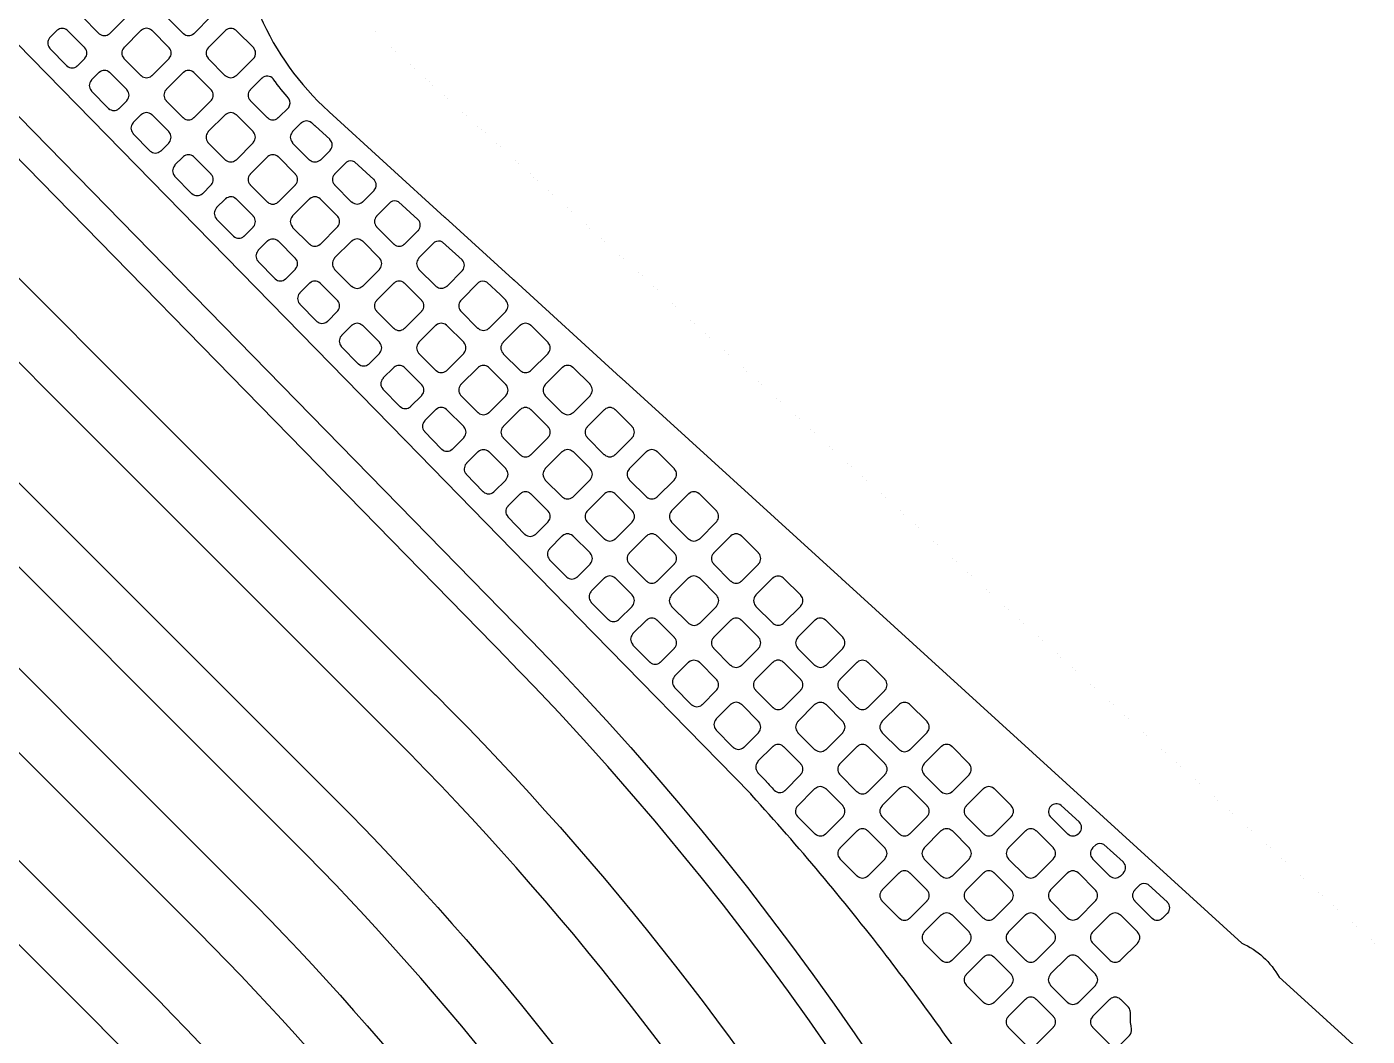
# Model space of a CAD drawing. Extents: x 0 to 248, y 0 to 175.
# Drawn here: x 90.68 to 94.109, y 141.885 to 144.467 of the extents above; entities that cross this region are included whole.
import ezdxf

# ---------------------------------------------------------------- set-up
doc = ezdxf.new("R2010")
doc.units = 0
doc.layers.add('gbr-dxf', color=7, linetype='Continuous')
doc.layers.add('gbr-outline-dxf', color=2, linetype='Continuous')

msp = doc.modelspace()

# ---------------------------------------------------------------- linework, layer by layer
at = {"layer": 'gbr-dxf', "linetype": 'Continuous'}
for points in [[(92.4568, 139.2832, 0.121503), (90.8736, 141.9041, -0.008636), (90.872, 141.9058), (89.1955, 143.582, -0.008712), (89.1938, 143.5837, -0.198755), (86.6473, 149.73, -0.011889)], [(86.7997, 149.7335, 0.198929), (89.3032, 143.6898, -0.008685), (89.3049, 143.6882), (90.9814, 142.0119, -0.008773), (90.983, 142.0102, -0.121503), (92.603, 139.3263, -0.017805)], [(92.791, 139.3798, 0.121763), (91.1195, 142.1497, -0.008691), (91.1179, 142.1514), (89.279, 143.9902, -0.008915), (89.2774, 143.9919, -0.198702), (86.9933, 149.5055, -0.011933)], [(87.1457, 149.509, 0.198897), (89.3868, 144.098, -0.008509), (89.3884, 144.0964), (91.2273, 142.2575, -0.008751), (91.2289, 142.2558, -0.121762), (92.9373, 139.4227, -0.017203)], [(93.1142, 139.4709, 0.122078), (91.3569, 142.3872, -0.008495), (91.3554, 142.3888), (89.5165, 144.2277, -0.008901), (89.5148, 144.2294, -0.198823), (87.3288, 149.5094, -0.007746)], [(87.4812, 149.5075, 0.198838), (89.6243, 144.3355, -0.008522), (89.6258, 144.3339), (91.4647, 142.495, -0.008926), (91.4664, 142.4932, -0.121858), (93.2587, 139.5196, -0.022069)], [(93.47, 139.5743, 0.12221), (91.6203, 142.6472, -0.008815), (91.6186, 142.6488), (89.7781, 144.4893, -0.01398), (89.7753, 144.4922, -0.198689), (87.6987, 149.5077, -0.007704)], [(87.8511, 149.5097, 0.198911), (89.8859, 144.5971, -0.013711), (89.8887, 144.5942), (91.7247, 142.7582, -0.008541), (91.7264, 142.7566, -0.122231), (93.6151, 139.6209, -0.016533)], [(94.0783, 137.5351, 0.196009), (91.9132, 142.846, -0.019381), (91.9113, 142.8481), (90.1557, 144.6432, -0.042234), (90.1514, 144.648, -0.048731), (88.8015, 146.8421, -0.077425), (88.7976, 146.8531, -0.046914), (88.707, 147.8136, -0.010897), (88.707, 147.815), (88.707, 147.8155, -0.016733), (88.7071, 147.8178), (88.7071, 149.4567, -0.014135)], [(88.7833, 149.4587), (88.7833, 147.8155, -0.014012), (88.7832, 147.8136, 0.046654), (88.8715, 146.8724, 0.048616), (90.2105, 144.6961), (91.9677, 142.8993, -0.019718), (91.9697, 142.8972, -0.195845), (94.1545, 137.5371, -0.014149)], [(91.214, 145.5967), (91.214, 144.7891, -0.013138), (91.214, 144.788, 0.210696), (91.4521, 144.2503, -0.015054), (91.4531, 144.2494), (91.7486, 143.9802, -0.020152), (91.75, 143.9789), (91.9233, 143.8211, -0.031602), (91.9257, 143.819), (91.9264, 143.8183), (92.1991, 143.5699, -0.0403), (92.2021, 143.5672), (92.7642, 143.0553, -0.012253), (92.7649, 143.0547), (93.7882, 142.1227, -0.163987), (93.8842, 142.0353), (94.0049, 141.9254, -0.013523), (94.0058, 141.9246), (95.1324, 140.8985, -0.024318)], [(93.1466, 141.7185, 0.017101), (92.878, 142.0918, -0.027017), (92.8764, 142.0939, 0.01976), (92.535, 142.501, -0.020136), (92.5337, 142.5024, 0.007568), (92.5306, 142.5059), (92.5301, 142.5064), (92.0916, 142.9545, -0.016053), (92.0906, 142.9555), (92.0677, 142.9792, -0.023246), (92.0662, 142.9808), (92.0599, 142.9874, -0.014656), (92.059, 142.9883), (91.6484, 143.4082, -0.01468), (91.6475, 143.4091), (90.3093, 144.7772, -0.045648)]]:
    msp.add_lwpolyline(points, format="xyb", dxfattribs=at)
for points in [[(90.8198, 144.4944, -0.096625), (90.8208, 144.4928), (90.8634, 144.4502, -0.092072), (90.865, 144.4492, 0.37981), (90.8909, 144.4492, -0.096625), (90.8926, 144.4502), (90.9353, 144.4929, -0.096111), (90.9363, 144.4946, 0.37981), (90.9363, 144.5205, -0.083601), (90.9354, 144.5219), (90.8926, 144.5647, -0.088202), (90.8911, 144.5657, 0.379731), (90.8651, 144.5657, -0.096458), (90.8635, 144.5647), (90.8208, 144.522, -0.096627), (90.8198, 144.5204, 0.379731)], [(91.0353, 144.4945, -0.096625), (91.0363, 144.4929), (91.0788, 144.4504, -0.107961), (91.0807, 144.4493, 0.37981), (91.1066, 144.4493, -0.095956), (91.1083, 144.4503), (91.1508, 144.4928, -0.096332), (91.1518, 144.4944, 0.37981), (91.1518, 144.5204, -0.096625), (91.1508, 144.522), (91.1082, 144.5646, -0.100151), (91.1065, 144.5656, 0.379731), (91.0805, 144.5656, -0.096458), (91.0788, 144.5647), (91.0363, 144.5221, -0.096627), (91.0353, 144.5205, 0.379731)], [(90.9275, 144.3867, -0.100082), (90.9285, 144.385), (90.9712, 144.3424, -0.095895), (90.9728, 144.3414, 0.379201), (90.9988, 144.3414, -0.096625), (91.0004, 144.3424), (91.043, 144.385, -0.096111), (91.044, 144.3867, 0.379308), (91.044, 144.4126, -0.096507), (91.0431, 144.4143), (91.0002, 144.4571, -0.083772), (90.9988, 144.458, 0.37947), (90.9728, 144.458, -0.096458), (90.9712, 144.457), (90.9285, 144.4143, -0.096627), (90.9276, 144.4127, 0.3795)], [(90.7377, 144.4126, -0.101492), (90.7387, 144.4109), (90.7807, 144.3679, -0.095585), (90.7823, 144.3669, 0.382647), (90.8086, 144.3668, -0.087133), (90.81, 144.3677), (90.8274, 144.3851, -0.096332), (90.8284, 144.3867, 0.37981), (90.8284, 144.4127, -0.092348), (90.8275, 144.4143), (90.7849, 144.4568, -0.096111), (90.7832, 144.4578, 0.379471), (90.7573, 144.4578, -0.09601), (90.7557, 144.4569), (90.7389, 144.4401, -0.104843), (90.7378, 144.4382, 0.375468)], [(91.1432, 144.3867, -0.100285), (91.1442, 144.385), (91.1866, 144.3425, -0.096627), (91.1883, 144.3415, 0.37981), (91.2143, 144.3415, -0.096625), (91.2159, 144.3425), (91.2621, 144.3887, 0.208446), (91.2644, 144.4049, -0.003134), (91.2601, 144.4127), (91.2159, 144.4569, -0.095916), (91.2143, 144.4578, 0.379692), (91.1883, 144.4578, -0.096458), (91.1867, 144.4569), (91.1442, 144.4143, -0.096627), (91.1432, 144.4127, 0.379731)], [(90.8442, 144.3037, -0.104983), (90.8452, 144.3019), (90.8875, 144.2587, -0.082156), (90.8889, 144.2578, 0.382099), (90.9151, 144.2576, -0.08653), (90.9166, 144.2586), (90.9353, 144.2773, -0.095916), (90.9363, 144.2789, 0.378952), (90.9363, 144.3049, -0.087715), (90.9354, 144.3064), (90.8925, 144.3492, -0.092398), (90.891, 144.3502, 0.379351), (90.865, 144.3501, -0.096749), (90.8634, 144.3492), (90.8454, 144.3312, -0.105429), (90.8444, 144.3294, 0.375871)], [(91.0353, 144.2789, -0.092348), (91.0363, 144.2773), (91.0787, 144.2348, -0.104311), (91.0805, 144.2338, 0.37981), (91.1065, 144.2338, -0.096625), (91.1082, 144.2348), (91.1508, 144.2774, -0.096111), (91.1518, 144.279, 0.37981), (91.1518, 144.305, -0.088014), (91.1508, 144.3065), (91.1082, 144.3492, -0.092623), (91.1066, 144.3501, 0.379731), (91.0806, 144.3501, -0.096458), (91.079, 144.3491), (91.0363, 144.3065, -0.096627), (91.0353, 144.3048, 0.379731)], [(91.2509, 144.305, 0.379415), (91.2509, 144.279, -0.10007), (91.2519, 144.2773), (91.2944, 144.2348, -0.095585), (91.296, 144.2338, 0.379166), (91.322, 144.2338, -0.095756), (91.3236, 144.2348), (91.3496, 144.2608, 0.281342), (91.3507, 144.282, -0.020625), (91.311, 144.3324, -0.064144), (91.3098, 144.3335, 0.425475), (91.2815, 144.3358, -0.067902), (91.2801, 144.3349), (91.2518, 144.3066, -0.095895)], [(90.9509, 144.1948, -0.108568), (90.9519, 144.1929), (90.994, 144.1498, -0.08653), (90.9954, 144.1489, 0.381783), (91.0216, 144.1488, -0.08653), (91.0231, 144.1497), (91.0429, 144.1695, -0.096227), (91.0439, 144.1712, 0.379422), (91.0439, 144.1971, -0.100399), (91.0429, 144.1989), (91.0003, 144.2414, -0.088334), (90.9988, 144.2423, 0.379471), (90.9729, 144.2424, -0.09601), (90.9712, 144.2414), (90.952, 144.2222, -0.104851), (90.951, 144.2204, 0.374884)], [(91.143, 144.1712, -0.095866), (91.144, 144.1696), (91.1867, 144.1268, -0.092064), (91.1883, 144.1259, 0.378627), (91.2142, 144.1259, -0.095506), (91.2158, 144.1269), (91.2586, 144.1697, -0.096407), (91.2596, 144.1714, 0.378882), (91.2595, 144.1973, -0.083677), (91.2586, 144.1987), (91.2158, 144.2415, -0.088202), (91.2143, 144.2424, 0.379731), (91.1883, 144.2424, -0.096458), (91.1867, 144.2415), (91.144, 144.1988, -0.096627), (91.1431, 144.1971, 0.379471)], [(91.3586, 144.1972, 0.379124), (91.3586, 144.1713, -0.104663), (91.3597, 144.1695), (91.4022, 144.1269, -0.100151), (91.404, 144.1259, 0.379691), (91.4299, 144.1259, -0.095973), (91.4316, 144.1269), (91.4554, 144.1507, -0.047247), (91.4559, 144.1514, 0.392811), (91.4553, 144.1785, -0.046927), (91.4547, 144.1792), (91.4179, 144.2127, -0.015247), (91.4169, 144.2137, -0.003435), (91.4096, 144.2204, -0.102628), (91.4078, 144.2214, 0.370205), (91.3825, 144.221, -0.110306), (91.3806, 144.2199), (91.3596, 144.1989, -0.096407)], [(91.0573, 144.0858, -0.100714), (91.0583, 144.0841), (91.1005, 144.0409, -0.094481), (91.1021, 144.04, 0.381963), (91.1283, 144.0398, -0.086624), (91.1298, 144.0407), (91.1508, 144.0618, -0.096842), (91.1518, 144.0634, 0.378969), (91.1517, 144.0894, -0.09288), (91.1508, 144.0909), (91.1081, 144.1336, -0.096558), (91.1065, 144.1346, 0.3793), (91.0805, 144.1346, -0.09601), (91.0789, 144.1336), (91.0585, 144.1133, -0.104843), (91.0575, 144.1115, 0.375468)], [(91.2508, 144.0894, 0.379007), (91.2508, 144.0634, -0.096259), (91.2518, 144.0618), (91.2946, 144.019, -0.092126), (91.2961, 144.0181, 0.379639), (91.3221, 144.0181, -0.095956), (91.3237, 144.019), (91.3664, 144.0618, -0.096332), (91.3674, 144.0634, 0.37975), (91.3674, 144.0894, -0.083522), (91.3665, 144.0908), (91.3235, 144.1338, -0.087737), (91.322, 144.1347, 0.379155), (91.2961, 144.1347, -0.096117), (91.2945, 144.1337), (91.2518, 144.091, -0.09682)], [(91.4665, 144.0893, 0.37947), (91.4665, 144.0633, -0.096458), (91.4675, 144.0617), (91.5098, 144.0193, -0.108174), (91.5117, 144.0183, 0.37981), (91.5377, 144.0183, -0.096625), (91.5393, 144.0192), (91.5681, 144.0481, -0.047158), (91.5687, 144.0488, 0.391874), (91.5681, 144.0758, -0.031082), (91.5678, 144.0762), (91.5182, 144.1214, 0.273664), (91.4973, 144.1208), (91.4675, 144.0909, -0.096527)], [(91.164, 143.9768, -0.104983), (91.165, 143.975), (91.2073, 143.9318, -0.082298), (91.2087, 143.9309, 0.382592), (91.2349, 143.9308, -0.087133), (91.2363, 143.9317), (91.2586, 143.9539, -0.096332), (91.2596, 143.9556, 0.379423), (91.2596, 143.9815, -0.087284), (91.2587, 143.983), (91.2158, 144.0259, -0.091416), (91.2143, 144.0269, 0.378718), (91.1883, 144.0268, -0.096157), (91.1867, 144.0259), (91.1652, 144.0043, -0.105426), (91.1641, 144.0025, 0.37561)], [(91.3587, 143.9556, -0.100399), (91.3597, 143.9538), (91.4022, 143.9114, -0.096627), (91.4038, 143.9104, 0.37981), (91.4298, 143.9104, -0.096625), (91.4315, 143.9114), (91.4741, 143.954, -0.096111), (91.475, 143.9556, 0.37981), (91.475, 143.9816, -0.096458), (91.4741, 143.9833), (91.4314, 144.0259, -0.083733), (91.43, 144.0268, 0.379731), (91.404, 144.0268, -0.096723), (91.4024, 144.0258), (91.3597, 143.9832, -0.096857), (91.3587, 143.9815, 0.379731)], [(91.5742, 143.9557, -0.09601), (91.5751, 143.954), (91.6176, 143.9116, -0.107982), (91.6195, 143.9105, 0.378892), (91.6454, 143.9105, -0.095506), (91.647, 143.9115), (91.6809, 143.9454, -0.046462), (91.6814, 143.9461, 0.392504), (91.6808, 143.9732, -0.03272), (91.6804, 143.9736), (91.6309, 144.0187, 0.273602), (91.61, 144.0181), (91.5751, 143.9832, -0.095895), (91.5742, 143.9816, 0.378877)], [(91.2706, 143.8678, -0.105013), (91.2716, 143.866), (91.3138, 143.8229, -0.082156), (91.3152, 143.822, 0.382647), (91.3414, 143.8219, -0.08698), (91.3429, 143.8228), (91.3663, 143.8462, -0.096111), (91.3673, 143.8479, 0.37981), (91.3673, 143.8739, -0.088014), (91.3664, 143.8753), (91.3237, 143.918, -0.092289), (91.3221, 143.919, 0.379471), (91.2962, 143.919, -0.095968), (91.2945, 143.918), (91.2718, 143.8953, -0.105033), (91.2708, 143.8934, 0.375468)], [(91.4664, 143.8478, -0.092348), (91.4673, 143.8462), (91.5099, 143.8037, -0.104264), (91.5117, 143.8027, 0.379163), (91.5376, 143.8026, -0.095378), (91.5392, 143.8036), (91.5819, 143.8463, -0.096509), (91.5829, 143.848, 0.378343), (91.5829, 143.8739, -0.087788), (91.582, 143.8753), (91.5392, 143.9182, -0.09197), (91.5376, 143.9191, 0.379347), (91.5117, 143.9191, -0.096458), (91.51, 143.9181), (91.4673, 143.8754, -0.096627), (91.4664, 143.8738, 0.379731)], [(91.6819, 143.848, -0.096025), (91.6828, 143.8463), (91.7254, 143.8038, -0.108118), (91.7272, 143.8027, 0.379033), (91.7532, 143.8027, -0.09601), (91.7548, 143.8037), (91.7938, 143.8427, -0.046737), (91.7943, 143.8434, 0.39222), (91.7936, 143.8704, -0.030431), (91.7933, 143.8708), (91.7436, 143.916, 0.273375), (91.7228, 143.9155), (91.6829, 143.8755, -0.096509), (91.6819, 143.8738, 0.378386)], [(91.3772, 143.7589, -0.108694), (91.3782, 143.757), (91.4204, 143.7139, -0.086366), (91.4218, 143.713, 0.381975), (91.448, 143.7129, -0.085874), (91.4494, 143.7138), (91.4741, 143.7384, -0.096509), (91.475, 143.7401, 0.378343), (91.4751, 143.7659, -0.10031), (91.4741, 143.7677), (91.4313, 143.8104, -0.08752), (91.4298, 143.8113, 0.379116), (91.4039, 143.8113, -0.096475), (91.4023, 143.8103), (91.3783, 143.7864, -0.104976), (91.3773, 143.7846, 0.376146)], [(91.5741, 143.766, 0.378884), (91.5741, 143.7401, -0.092029), (91.5751, 143.7385), (91.6176, 143.696, -0.104442), (91.6194, 143.6949, 0.379639), (91.6454, 143.6949, -0.095956), (91.647, 143.6959), (91.6896, 143.7385, -0.096332), (91.6906, 143.7402, 0.37981), (91.6906, 143.7661, -0.087784), (91.6897, 143.7676), (91.6469, 143.8104, -0.091469), (91.6454, 143.8113, 0.379087), (91.6194, 143.8114, -0.095527), (91.6178, 143.8104), (91.5751, 143.7676, -0.096842)], [(91.7897, 143.7401, -0.096259), (91.7907, 143.7385), (91.8331, 143.696, -0.10739), (91.835, 143.695, 0.378622), (91.8609, 143.695, -0.095378), (91.8625, 143.696), (91.9051, 143.7385, -0.096742), (91.906, 143.7402, 0.378943), (91.906, 143.7661, -0.101017), (91.905, 143.7678), (91.8914, 143.7815), (91.8565, 143.8132, 0.273831), (91.8356, 143.8127), (91.7907, 143.7677, -0.096857), (91.7897, 143.7661, 0.3795)], [(91.4837, 143.6499, -0.100714), (91.4847, 143.6482), (91.5268, 143.6052, -0.095585), (91.5284, 143.6042, 0.382238), (91.5546, 143.604, -0.086624), (91.556, 143.6049), (91.5818, 143.6307, -0.095991), (91.5828, 143.6324, 0.379351), (91.5828, 143.6583, -0.09253), (91.5818, 143.6599), (91.5392, 143.7025, -0.095585), (91.5376, 143.7035, 0.379214), (91.5116, 143.7035, -0.096117), (91.51, 143.7025), (91.4849, 143.6774, -0.105618), (91.4839, 143.6755, 0.375554)], [(91.6819, 143.6323, -0.09253), (91.6828, 143.6307), (91.7254, 143.5882, -0.10399), (91.7272, 143.5872, 0.379163), (91.7531, 143.5871, -0.095527), (91.7548, 143.5881), (91.7974, 143.6308, -0.096742), (91.7984, 143.6324, 0.378343), (91.7984, 143.6583, -0.087814), (91.7975, 143.6598), (91.7547, 143.7026, -0.091578), (91.7531, 143.7036, 0.379347), (91.7272, 143.7036, -0.096723), (91.7255, 143.7026), (91.6829, 143.6599, -0.096857), (91.6819, 143.6583, 0.379731)], [(91.8975, 143.6325, -0.10761), (91.8985, 143.6306), (91.9411, 143.5881, -0.103673), (91.9429, 143.5871, 0.378829), (91.9688, 143.5871, -0.095866), (91.9704, 143.588), (92.013, 143.6306, -0.096227), (92.0139, 143.6322, 0.379422), (92.0139, 143.6582, -0.10451), (92.0129, 143.66), (91.9704, 143.7025, -0.107936), (91.9685, 143.7035, 0.379267), (91.9426, 143.7035, -0.095506), (91.941, 143.7026), (91.8985, 143.66, -0.096195), (91.8975, 143.6584, 0.378257)], [(91.5902, 143.541, -0.100714), (91.5912, 143.5392), (91.6334, 143.4961, -0.094984), (91.635, 143.4952, 0.382035), (91.6612, 143.495, -0.08583), (91.6626, 143.4959), (91.6896, 143.5229, -0.096227), (91.6906, 143.5246, 0.378952), (91.6906, 143.5505, -0.092061), (91.6897, 143.5521), (91.647, 143.5948, -0.096328), (91.6453, 143.5957, 0.379083), (91.6194, 143.5958, -0.095968), (91.6177, 143.5948), (91.5914, 143.5684, -0.105033), (91.5904, 143.5666, 0.375468)], [(91.7897, 143.5246, -0.103681), (91.7907, 143.5228), (91.8333, 143.4802, -0.099849), (91.835, 143.4792, 0.379299), (91.861, 143.4793, -0.095956), (91.8626, 143.4802), (91.9053, 143.5229, -0.096332), (91.9062, 143.5245, 0.37981), (91.9062, 143.5505, -0.092348), (91.9053, 143.552), (91.8625, 143.5948, -0.095819), (91.8609, 143.5958, 0.379212), (91.8349, 143.5958, -0.095719), (91.8333, 143.5948), (91.7907, 143.5522, -0.096509), (91.7897, 143.5505, 0.378434)], [(92.0054, 143.5245, -0.096625), (92.0063, 143.5228), (92.0487, 143.4805, -0.107961), (92.0506, 143.4794, 0.379308), (92.0765, 143.4794, -0.09601), (92.0782, 143.4804), (92.1207, 143.5229, -0.096227), (92.1217, 143.5245, 0.378952), (92.1217, 143.5505, -0.100076), (92.1207, 143.5522), (92.0783, 143.5946, -0.104677), (92.0765, 143.5956, 0.37947), (92.0505, 143.5956, -0.096458), (92.0489, 143.5946), (92.0063, 143.5521, -0.096627), (92.0054, 143.5504, 0.379731)], [(91.6969, 143.432, -0.09761), (91.6978, 143.4303), (91.7401, 143.3871, -0.090689), (91.7416, 143.3861, 0.382372), (91.7678, 143.386, -0.086349), (91.7693, 143.3869), (91.7975, 143.4151, -0.096332), (91.7984, 143.4167, 0.379308), (91.7985, 143.4426, -0.092052), (91.7975, 143.4442), (91.7547, 143.487, -0.095585), (91.7531, 143.488, 0.378946), (91.7272, 143.488, -0.095487), (91.7255, 143.487), (91.698, 143.4595, -0.10555), (91.697, 143.4576, 0.37548)], [(91.8976, 143.4167, -0.104392), (91.8986, 143.4149), (91.941, 143.3726, -0.100151), (91.9427, 143.3716, 0.37981), (91.9687, 143.3716, -0.095956), (91.9703, 143.3725), (92.013, 143.4152, -0.096332), (92.0139, 143.4168, 0.37981), (92.0139, 143.4428, -0.092348), (92.013, 143.4443), (91.9704, 143.4869, -0.096111), (91.9688, 143.4879, 0.379731), (91.9428, 143.4879, -0.096458), (91.9412, 143.4869), (91.8986, 143.4443, -0.096627), (91.8976, 143.4427, 0.379731)], [(92.1131, 143.4168, -0.096625), (92.114, 143.4151), (92.1564, 143.3728, -0.107817), (92.1583, 143.3717, 0.379451), (92.1842, 143.3717, -0.096117), (92.1859, 143.3727), (92.2284, 143.4152, -0.095796), (92.2294, 143.4169, 0.378779), (92.2294, 143.4428, -0.099971), (92.2284, 143.4445), (92.186, 143.4869, -0.10417), (92.1842, 143.4879, 0.37947), (92.1582, 143.4879, -0.096458), (92.1566, 143.4869), (92.114, 143.4444, -0.096627), (92.1131, 143.4427, 0.379731)], [(91.8035, 143.323, -0.108539), (91.8046, 143.3211), (91.8466, 143.2781, -0.08653), (91.8481, 143.2772, 0.382096), (91.8743, 143.277, -0.086329), (91.8757, 143.2779), (91.9052, 143.3074, -0.095796), (91.9061, 143.309, 0.379249), (91.9061, 143.3349, -0.096625), (91.9051, 143.3366), (91.8627, 143.3791, -0.100151), (91.8609, 143.3801, 0.379731), (91.835, 143.3801, -0.096458), (91.8333, 143.3791), (91.8047, 143.3505, -0.105297), (91.8037, 143.3487, 0.375953)], [(92.0052, 143.309, -0.092139), (92.0062, 143.3074), (92.0486, 143.2649, -0.104264), (92.0504, 143.2639, 0.37981), (92.0764, 143.2639, -0.096625), (92.0781, 143.2649), (92.1207, 143.3075, -0.096111), (92.1217, 143.3091, 0.37981), (92.1217, 143.3351, -0.088014), (92.1207, 143.3366), (92.0781, 143.3793, -0.092233), (92.0765, 143.3802, 0.379731), (92.0505, 143.3802, -0.096458), (92.0489, 143.3792), (92.0062, 143.3366, -0.096627), (92.0052, 143.3349, 0.379731)], [(92.2207, 143.3091, -0.096475), (92.2217, 143.3074), (92.2642, 143.2649, -0.108174), (92.2661, 143.2639, 0.37981), (92.2921, 143.2639, -0.096625), (92.2937, 143.2649), (92.3362, 143.3074, -0.096332), (92.3372, 143.309, 0.37981), (92.3372, 143.335, -0.10047), (92.3362, 143.3367), (92.2937, 143.3792, -0.10399), (92.2919, 143.3802, 0.379731), (92.2659, 143.3802, -0.096458), (92.2643, 143.3792), (92.2217, 143.3367, -0.096627), (92.2207, 143.335, 0.379731)], [(91.91, 143.2141, -0.108468), (91.9111, 143.2122), (91.9531, 143.1692, -0.086284), (91.9546, 143.1683, 0.382004), (91.9808, 143.1681, -0.086215), (91.9822, 143.169), (92.0129, 143.1997, -0.095796), (92.0138, 143.2013, 0.37947), (92.0138, 143.2273, -0.096458), (92.0128, 143.2289), (91.9704, 143.2714, -0.100499), (91.9686, 143.2724, 0.379643), (91.9427, 143.2724, -0.096225), (91.941, 143.2714), (91.9112, 143.2416, -0.105233), (91.9102, 143.2398, 0.375883)], [(92.1129, 143.2013, -0.092348), (92.1139, 143.1997), (92.1565, 143.1571, -0.104311), (92.1583, 143.1561, 0.37981), (92.1842, 143.1561, -0.096625), (92.1859, 143.157), (92.2285, 143.1997, -0.096111), (92.2295, 143.2013, 0.37981), (92.2295, 143.2273, -0.088014), (92.2286, 143.2288), (92.1858, 143.2716, -0.092623), (92.1842, 143.2725, 0.379731), (92.1582, 143.2725, -0.096458), (92.1566, 143.2715), (92.1139, 143.2289, -0.096627), (92.1129, 143.2272, 0.379731)], [(92.3286, 143.2272, 0.37947), (92.3286, 143.2013, -0.096625), (92.3295, 143.1996), (92.3719, 143.1572, -0.107961), (92.3738, 143.1562, 0.379308), (92.3997, 143.1562, -0.09601), (92.4014, 143.1571), (92.4439, 143.1997, -0.096227), (92.4449, 143.2013, 0.379422), (92.4449, 143.2273, -0.100399), (92.4439, 143.229), (92.4015, 143.2714, -0.10437), (92.3997, 143.2724, 0.379357), (92.3738, 143.2724, -0.096507), (92.3721, 143.2714), (92.3295, 143.2289, -0.096423)], [(92.0164, 143.1051, -0.097059), (92.0174, 143.1034), (92.0597, 143.0602, -0.090936), (92.0612, 143.0592, 0.381904), (92.0874, 143.0591, -0.086215), (92.0888, 143.06), (92.1207, 143.0919, -0.095796), (92.1217, 143.0935, 0.37947), (92.1217, 143.1195, -0.092418), (92.1207, 143.121), (92.078, 143.1637, -0.096857), (92.0764, 143.1647, 0.379643), (92.0504, 143.1647, -0.096225), (92.0488, 143.1637), (92.0176, 143.1326, -0.105291), (92.0166, 143.1308, 0.376024)], [(92.2207, 143.0934, -0.092348), (92.2217, 143.0919), (92.2642, 143.0494, -0.10399), (92.266, 143.0484, 0.37981), (92.2919, 143.0484, -0.095956), (92.2936, 143.0493), (92.3362, 143.092, -0.096332), (92.3372, 143.0936, 0.37981), (92.3372, 143.1196, -0.087784), (92.3363, 143.1211), (92.2936, 143.1637, -0.092233), (92.292, 143.1647, 0.379731), (92.266, 143.1647, -0.096458), (92.2644, 143.1637), (92.2217, 143.1211, -0.096627), (92.2207, 143.1194, 0.379731)], [(92.4363, 143.0936, -0.096625), (92.4372, 143.0919), (92.4797, 143.0494, -0.107817), (92.4816, 143.0484, 0.379451), (92.5076, 143.0484, -0.096117), (92.5092, 143.0493), (92.5517, 143.0919, -0.095796), (92.5527, 143.0935, 0.378779), (92.5527, 143.1194, -0.099971), (92.5517, 143.1211), (92.5092, 143.1637, -0.104677), (92.5074, 143.1647, 0.37947), (92.4814, 143.1647, -0.096458), (92.4798, 143.1637), (92.4372, 143.1212, -0.096627), (92.4363, 143.1195, 0.379731)], [(92.1229, 142.996, -0.108838), (92.1239, 142.9941), (92.1261, 142.9918, -0.014108), (92.127, 142.991), (92.1659, 142.9512, -0.095119), (92.1676, 142.9502, 0.381921), (92.1937, 142.9501, -0.087305), (92.1952, 142.951), (92.2284, 142.9842, -0.095796), (92.2294, 142.9858, 0.379249), (92.2294, 143.0118, -0.092348), (92.2284, 143.0133), (92.1858, 143.0559, -0.096111), (92.1842, 143.0569, 0.379731), (92.1582, 143.0569, -0.096458), (92.1566, 143.0559), (92.1242, 143.0235, -0.108921), (92.1231, 143.0216, 0.374853)], [(92.3284, 142.9857, -0.092139), (92.3294, 142.9842), (92.372, 142.9416, -0.104264), (92.3738, 142.9405, 0.37981), (92.3998, 142.9405, -0.096625), (92.4014, 142.9415), (92.444, 142.9841, -0.096111), (92.445, 142.9858, 0.37981), (92.445, 143.0118, -0.088014), (92.4441, 143.0132), (92.4013, 143.056, -0.092233), (92.3997, 143.057, 0.379731), (92.3737, 143.057, -0.096458), (92.3721, 143.056), (92.3294, 143.0134, -0.096627), (92.3284, 143.0117, 0.379731)], [(92.5441, 142.9858, -0.096117), (92.5451, 142.9841), (92.5875, 142.9417, -0.107634), (92.5893, 142.9406, 0.37889), (92.6153, 142.9407, -0.096117), (92.6169, 142.9416), (92.6594, 142.9842, -0.095895), (92.6604, 142.9858, 0.379201), (92.6604, 143.0118, -0.10047), (92.6594, 143.0135), (92.617, 143.0558, -0.10399), (92.6152, 143.0569, 0.379731), (92.5893, 143.0569, -0.096458), (92.5876, 143.0559), (92.5451, 143.0134, -0.096627), (92.5441, 143.0117, 0.3795)], [(92.2294, 142.8871, -0.100442), (92.2304, 142.8853), (92.2726, 142.8422, -0.095821), (92.2742, 142.8412, 0.382808), (92.3004, 142.8411, -0.087077), (92.3019, 142.842), (92.3362, 142.8763, -0.096111), (92.3372, 142.878, 0.37981), (92.3372, 142.9039, -0.09253), (92.3362, 142.9055), (92.2935, 142.9482, -0.096332), (92.2919, 142.9492, 0.379794), (92.2659, 142.9492, -0.096225), (92.2643, 142.9482), (92.2306, 142.9145, -0.104846), (92.2296, 142.9127, 0.375852)], [(92.4363, 142.8779, -0.092162), (92.4372, 142.8764), (92.4797, 142.8339, -0.103923), (92.4815, 142.8328, 0.379201), (92.5074, 142.8329, -0.096625), (92.5091, 142.8338), (92.5517, 142.8764, -0.096111), (92.5527, 142.8781, 0.379308), (92.5527, 142.904, -0.08785), (92.5518, 142.9055), (92.5091, 142.9482, -0.092456), (92.5075, 142.9492, 0.37947), (92.4816, 142.9492, -0.096458), (92.4799, 142.9482), (92.4372, 142.9055, -0.096627), (92.4363, 142.9039, 0.3795)], [(92.6518, 142.878, -0.096625), (92.6528, 142.8764), (92.6953, 142.8339, -0.107961), (92.6971, 142.8329, 0.37981), (92.7231, 142.8329, -0.095956), (92.7247, 142.8338), (92.7672, 142.8763, -0.096332), (92.7682, 142.878, 0.37981), (92.7682, 142.9039, -0.10047), (92.7672, 142.9057), (92.7247, 142.9481, -0.10399), (92.7229, 142.9492, 0.379731), (92.697, 142.9492, -0.096458), (92.6953, 142.9482), (92.6528, 142.9057, -0.096627), (92.6518, 142.904, 0.379731)], [(92.3361, 142.7781, -0.100442), (92.337, 142.7763), (92.3791, 142.7334, -0.095272), (92.3807, 142.7324, 0.382818), (92.4069, 142.7322, -0.087077), (92.4084, 142.7331), (92.4439, 142.7686, -0.096111), (92.4449, 142.7703, 0.379308), (92.4449, 142.7962, -0.092315), (92.4439, 142.7978), (92.4013, 142.8404, -0.096527), (92.3997, 142.8414, 0.379351), (92.3737, 142.8414, -0.096766), (92.3721, 142.8404), (92.3372, 142.8055, -0.104846), (92.3362, 142.8037, 0.375852)], [(92.544, 142.7702, -0.09253), (92.5449, 142.7687), (92.5875, 142.7261, -0.104691), (92.5893, 142.725, 0.37981), (92.6153, 142.725, -0.096625), (92.6169, 142.726), (92.6595, 142.7686, -0.096332), (92.6605, 142.7703, 0.37981), (92.6605, 142.7962, -0.088442), (92.6596, 142.7977), (92.6168, 142.8405, -0.092898), (92.6152, 142.8415, 0.379731), (92.5893, 142.8415, -0.096458), (92.5876, 142.8405), (92.5449, 142.7978, -0.096857), (92.544, 142.7962, 0.379731)], [(92.7596, 142.7702, -0.095956), (92.7606, 142.7686), (92.803, 142.7262, -0.107936), (92.8049, 142.7251, 0.379486), (92.8308, 142.7251, -0.0951), (92.8325, 142.7261), (92.875, 142.7686, -0.095686), (92.876, 142.7703, 0.378601), (92.876, 142.7962, -0.100188), (92.875, 142.7979), (92.8325, 142.8403, -0.103973), (92.8307, 142.8414, 0.37947), (92.8048, 142.8414, -0.096723), (92.8031, 142.8404), (92.7606, 142.7978, -0.096857), (92.7596, 142.7962, 0.379731)], [(92.4426, 142.6692, -0.100442), (92.4436, 142.6675), (92.4857, 142.6244, -0.095778), (92.4874, 142.6234, 0.382808), (92.5136, 142.6232, -0.087034), (92.5151, 142.6241), (92.5517, 142.6608, -0.096332), (92.5527, 142.6624, 0.37981), (92.5527, 142.6884, -0.092523), (92.5517, 142.69), (92.5091, 142.7327, -0.096627), (92.5074, 142.7337, 0.379794), (92.4814, 142.7337, -0.096225), (92.4798, 142.7327), (92.4438, 142.6967, -0.104846), (92.4427, 142.6949, 0.375852)], [(92.6518, 142.6624, -0.092348), (92.6527, 142.6608), (92.6953, 142.6183, -0.104018), (92.6971, 142.6172, 0.379867), (92.7231, 142.6173, -0.095883), (92.7247, 142.6182), (92.7673, 142.6609, -0.096128), (92.7683, 142.6625, 0.37968), (92.7683, 142.6885, -0.088346), (92.7674, 142.69), (92.7246, 142.7327, -0.092289), (92.723, 142.7337, 0.379731), (92.6971, 142.7337, -0.096723), (92.6954, 142.7327), (92.6528, 142.69, -0.096627), (92.6518, 142.6884, 0.379731)], [(92.8673, 142.6625, -0.096117), (92.8683, 142.6609), (92.9108, 142.6184, -0.107634), (92.9127, 142.6173, 0.37889), (92.9386, 142.6173, -0.096117), (92.9402, 142.6183), (92.9828, 142.6608, -0.095895), (92.9838, 142.6625, 0.379201), (92.9837, 142.6884, -0.10047), (92.9827, 142.6901), (92.9403, 142.7326, -0.104264), (92.9385, 142.7336, 0.379952), (92.9125, 142.7336, -0.096248), (92.9108, 142.7326), (92.8683, 142.6901, -0.096857), (92.8673, 142.6884, 0.379322)], [(92.5493, 142.5603, -0.112244), (92.5504, 142.5583), (92.5655, 142.5428, -0.020061), (92.5669, 142.5415, -0.007705), (92.5711, 142.5368, -0.011287), (92.5717, 142.5362, -0.001192), (92.5919, 142.5139, -0.025767), (92.5921, 142.5136, 0.394512), (92.6194, 142.513, -0.03349), (92.6198, 142.5133), (92.6595, 142.553, -0.096227), (92.6605, 142.5546, 0.379546), (92.6605, 142.5806, -0.096953), (92.6595, 142.5822), (92.6169, 142.6248, -0.100824), (92.6152, 142.6258, 0.3795), (92.5892, 142.6258, -0.096614), (92.5876, 142.6248), (92.5505, 142.5877, -0.10479), (92.5495, 142.5859, 0.37601)], [(92.7595, 142.5806, 0.37865), (92.7595, 142.5546, -0.092052), (92.7605, 142.5531), (92.803, 142.5105, -0.103973), (92.8048, 142.5095, 0.379422), (92.8308, 142.5095, -0.095973), (92.8324, 142.5105), (92.8751, 142.5531, -0.096332), (92.876, 142.5547, 0.37981), (92.876, 142.5807, -0.088442), (92.8751, 142.5822), (92.8324, 142.6249, -0.092233), (92.8308, 142.6259, 0.379534), (92.8048, 142.6259, -0.096117), (92.8032, 142.6249), (92.7605, 142.5822, -0.096301)], [(92.9751, 142.5547, -0.096117), (92.9761, 142.5531), (93.0185, 142.5107, -0.10739), (93.0204, 142.5096, 0.378747), (93.0463, 142.5096, -0.09601), (93.0479, 142.5106), (93.0905, 142.5531, -0.095916), (93.0914, 142.5548, 0.379422), (93.0914, 142.5807, -0.10047), (93.0904, 142.5824), (93.0481, 142.6248, -0.10399), (93.0463, 142.6258, 0.379731), (93.0203, 142.6258, -0.096458), (93.0186, 142.6249), (92.9761, 142.5823, -0.096627), (92.9751, 142.5807, 0.3795)], [(92.6487, 142.45), (92.6518, 142.4464), (92.6518, 142.4464), (92.6954, 142.4028, -0.099849), (92.6971, 142.4018, 0.378829), (92.7231, 142.4018, -0.095866), (92.7247, 142.4028), (92.7673, 142.4453, -0.096227), (92.7682, 142.4469, 0.379422), (92.7682, 142.4729, -0.09253), (92.7673, 142.4745), (92.7247, 142.5171, -0.096111), (92.723, 142.518, 0.379893), (92.697, 142.518, -0.096103), (92.6954, 142.5171), (92.6495, 142.4711, 0.278999)], [(92.8673, 142.4469, -0.092052), (92.8682, 142.4453), (92.9108, 142.4028, -0.104101), (92.9125, 142.4018, 0.379201), (92.9385, 142.4018, -0.095956), (92.9401, 142.4028), (92.9828, 142.4454, -0.096332), (92.9837, 142.4471, 0.379308), (92.9838, 142.473, -0.087881), (92.9828, 142.4745), (92.9401, 142.5172, -0.092456), (92.9385, 142.5182, 0.37947), (92.9126, 142.5181, -0.096458), (92.9109, 142.5172), (92.8683, 142.4745, -0.096627), (92.8673, 142.4728, 0.3795)], [(93.0828, 142.447, -0.096625), (93.0838, 142.4454), (93.1263, 142.4029, -0.107961), (93.1282, 142.4018, 0.379308), (93.1541, 142.4018, -0.09601), (93.1557, 142.4028), (93.1983, 142.4453, -0.095916), (93.1993, 142.4469, 0.378952), (93.1993, 142.4729, -0.099971), (93.1983, 142.4746), (93.1557, 142.5171, -0.104677), (93.1539, 142.5182, 0.37947), (93.128, 142.5181, -0.096458), (93.1263, 142.5172), (93.0838, 142.4746, -0.096627), (93.0828, 142.473, 0.379731)], [(93.2979, 142.4468), (93.3419, 142.4028, -0.096121), (93.3436, 142.4018, 0.379639), (93.3695, 142.4018, -0.095956), (93.3712, 142.4028), (93.3728, 142.4045, -0.046407), (93.3734, 142.4052, 0.391874), (93.3728, 142.4322, -0.038586), (93.3723, 142.4328), (93.3261, 142.4749, 0.866868)], [(92.7596, 142.3392, -0.087848), (92.7605, 142.3377), (92.8031, 142.2951, -0.10046), (92.8048, 142.2941, 0.379451), (92.8308, 142.2941, -0.096117), (92.8324, 142.2951), (92.875, 142.3376, -0.095796), (92.8759, 142.3393, 0.378779), (92.8759, 142.3652, -0.092061), (92.875, 142.3667), (92.8324, 142.4094, -0.096328), (92.8307, 142.4103, 0.37947), (92.8048, 142.4103, -0.096723), (92.8031, 142.4093), (92.7606, 142.3668, -0.096627), (92.7596, 142.3651, 0.379731)], [(92.975, 142.3392, -0.092348), (92.976, 142.3376), (93.0185, 142.295, -0.10399), (93.0203, 142.294, 0.37981), (93.0463, 142.294, -0.095956), (93.048, 142.295), (93.0906, 142.3376, -0.096332), (93.0916, 142.3392, 0.37981), (93.0916, 142.3652, -0.087784), (93.0906, 142.3667), (93.0478, 142.4095, -0.092233), (93.0463, 142.4104, 0.379731), (93.0203, 142.4104, -0.096458), (93.0186, 142.4095), (92.976, 142.3668, -0.096627), (92.975, 142.3651, 0.379731)], [(93.1906, 142.3392, -0.096625), (93.1916, 142.3375), (93.234, 142.2952, -0.107817), (93.2359, 142.2941, 0.379451), (93.2618, 142.2941, -0.096117), (93.2635, 142.2951), (93.306, 142.3376, -0.095796), (93.307, 142.3393, 0.378779), (93.307, 142.3652, -0.099971), (93.306, 142.3669), (93.2636, 142.4093, -0.10417), (93.2618, 142.4103, 0.37947), (93.2358, 142.4103, -0.096458), (93.2342, 142.4093), (93.1916, 142.3668, -0.096627), (93.1906, 142.3651, 0.379731)], [(93.4061, 142.3393, -0.09601), (93.4071, 142.3376), (93.4497, 142.295, -0.09217), (93.4512, 142.2941, 0.379328), (93.4772, 142.2941, -0.096475), (93.4788, 142.2951), (93.4856, 142.3018, -0.045897), (93.4861, 142.3025, 0.392884), (93.4855, 142.3296, -0.039207), (93.485, 142.3302), (93.4357, 142.375, 0.275668), (93.4147, 142.3745), (93.4071, 142.3669, -0.096423), (93.4061, 142.3652, 0.37919)], [(92.8673, 142.2315, -0.08798), (92.8682, 142.23), (92.911, 142.1873, -0.100073), (92.9127, 142.1863, 0.37889), (92.9386, 142.1863, -0.09601), (92.9402, 142.1873), (92.9828, 142.2298, -0.095895), (92.9838, 142.2314, 0.379201), (92.9837, 142.2574, -0.092348), (92.9828, 142.2589), (92.9401, 142.3016, -0.096111), (92.9384, 142.3026, 0.379731), (92.9125, 142.3026, -0.096458), (92.9108, 142.3016), (92.8683, 142.2591, -0.096627), (92.8673, 142.2575, 0.3795)], [(93.0828, 142.2314, -0.092139), (93.0838, 142.2298), (93.1262, 142.1873, -0.104264), (93.128, 142.1863, 0.37981), (93.154, 142.1863, -0.096625), (93.1557, 142.1873), (93.1983, 142.2299, -0.096111), (93.1992, 142.2315, 0.37981), (93.1992, 142.2575, -0.088014), (93.1983, 142.259), (93.1557, 142.3017, -0.092233), (93.1541, 142.3026, 0.379731), (93.1281, 142.3026, -0.096458), (93.1265, 142.3016), (93.0838, 142.259, -0.096627), (93.0828, 142.2573, 0.379731)], [(93.2984, 142.2316, -0.107964), (93.2995, 142.2297), (93.3418, 142.1874, -0.104101), (93.3436, 142.1864, 0.379201), (93.3695, 142.1864, -0.095956), (93.3711, 142.1874), (93.4136, 142.2299, -0.096332), (93.4146, 142.2315, 0.379451), (93.4146, 142.2575, -0.104464), (93.4136, 142.2593), (93.3713, 142.3016, -0.108118), (93.3694, 142.3026, 0.379249), (93.3435, 142.3026, -0.096458), (93.3418, 142.3016), (93.2994, 142.2592, -0.096627), (93.2984, 142.2575, 0.3795)], [(93.5138, 142.2316, -0.096117), (93.5148, 142.2299), (93.5576, 142.1871, -0.092244), (93.5592, 142.1861, 0.378418), (93.5851, 142.1861, -0.096238), (93.5867, 142.1871), (93.5986, 142.1989, -0.045509), (93.5991, 142.1996, 0.392488), (93.5985, 142.2267, -0.038352), (93.598, 142.2272), (93.5485, 142.2723, 0.275627), (93.5275, 142.2719), (93.5148, 142.2592, -0.096627), (93.5138, 142.2575, 0.3795)], [(92.9751, 142.1237, -0.08798), (92.976, 142.1222), (93.0187, 142.0796, -0.100073), (93.0204, 142.0786, 0.378747), (93.0463, 142.0786, -0.09601), (93.0479, 142.0795), (93.0905, 142.1221, -0.096227), (93.0914, 142.1237, 0.379422), (93.0914, 142.1497, -0.09253), (93.0905, 142.1513), (93.0479, 142.1938, -0.096423), (93.0463, 142.1948, 0.379731), (93.0203, 142.1948, -0.096458), (93.0186, 142.1938), (92.9761, 142.1513, -0.096627), (92.9751, 142.1496, 0.3795)], [(93.1905, 142.1237, -0.092052), (93.1915, 142.1221), (93.234, 142.0796, -0.104101), (93.2358, 142.0786, 0.379201), (93.2617, 142.0786, -0.095956), (93.2633, 142.0796), (93.306, 142.1222, -0.096332), (93.3069, 142.1238, 0.379308), (93.307, 142.1498, -0.087881), (93.3061, 142.1513), (93.2633, 142.194, -0.092456), (93.2618, 142.1949, 0.37947), (93.2358, 142.1949, -0.096458), (93.2342, 142.1939), (93.1915, 142.1513, -0.096627), (93.1905, 142.1496, 0.3795)], [(93.406, 142.1238, -0.095866), (93.407, 142.1222), (93.4496, 142.0795, -0.108091), (93.4515, 142.0785, 0.378417), (93.4774, 142.0785, -0.096261), (93.479, 142.0795), (93.5216, 142.122, -0.095686), (93.5226, 142.1237, 0.378467), (93.5226, 142.1496, -0.099971), (93.5216, 142.1513), (93.479, 142.1939, -0.104677), (93.4772, 142.1949, 0.37947), (93.4512, 142.1949, -0.096458), (93.4496, 142.1939), (93.407, 142.1514, -0.096627), (93.406, 142.1498, 0.379471)], [(93.0828, 142.016, -0.087848), (93.0837, 142.0145), (93.1263, 141.9719, -0.10046), (93.128, 141.9709, 0.379451), (93.154, 141.9709, -0.096117), (93.1556, 141.9719), (93.1982, 142.0144, -0.095796), (93.1991, 142.016, 0.378779), (93.1991, 142.042, -0.091952), (93.1982, 142.0435), (93.1556, 142.0861, -0.096527), (93.1539, 142.0871, 0.37947), (93.128, 142.0871, -0.096458), (93.1263, 142.0861), (93.0838, 142.0436, -0.096627), (93.0828, 142.0419, 0.379731)], [(93.2983, 142.016, -0.104215), (93.2993, 142.0142), (93.3419, 141.9717, -0.100401), (93.3436, 141.9707, 0.37886), (93.3695, 141.9707, -0.095866), (93.3712, 141.9716), (93.4139, 142.0143, -0.095686), (93.4148, 142.016, 0.379065), (93.4148, 142.0419, -0.092348), (93.4139, 142.0435), (93.3711, 142.0862, -0.096111), (93.3695, 142.0872, 0.379731), (93.3435, 142.0872, -0.096458), (93.3418, 142.0862), (93.2993, 142.0437, -0.096627), (93.2983, 142.042, 0.379762)], [(93.1905, 141.9083, -0.087916), (93.1914, 141.9068), (93.2342, 141.864, -0.100442), (93.2359, 141.863, 0.378358), (93.2618, 141.863, -0.096238), (93.2635, 141.864), (93.306, 141.9065, -0.095895), (93.307, 141.9082, 0.379065), (93.307, 141.9341, -0.09253), (93.306, 141.9357), (93.2633, 141.9784, -0.096423), (93.2617, 141.9794, 0.379731), (93.2357, 141.9794, -0.096458), (93.234, 141.9784), (93.1915, 141.9359, -0.096857), (93.1905, 141.9342, 0.3795)], [(93.4061, 141.934, 0.379034), (93.4061, 141.9081, -0.091954), (93.407, 141.9065), (93.4496, 141.864, -0.104264), (93.4514, 141.863, 0.37981), (93.4773, 141.863, -0.096625), (93.479, 141.8639), (93.501, 141.886), (93.501, 141.886, 0.224756), (93.5063, 141.9023), (93.5063, 141.9023, -0.042603), (93.5033, 141.9367, -0.011164), (93.5035, 141.9455), (93.5035, 141.9455, 0.176772), (93.4989, 141.9584), (93.4789, 141.9784, -0.092456), (93.4774, 141.9793, 0.379001), (93.4514, 141.9794, -0.096462), (93.4498, 141.9784), (93.407, 141.9357, -0.095987)]]:
    msp.add_lwpolyline(points, format="xyb", close=True, dxfattribs=at)
at = {"layer": 'gbr-outline-dxf', "linetype": 'Continuous', "const_width": 0.000025}
msp.add_lwpolyline([(97.4434, 131.5017), (97.4434, 138.8833, 0.211094), (97.28, 139.253), (91.6067, 144.4193, -0.211095), (91.4434, 144.789), (91.4434, 152.6922, 0.414217), (90.9434, 153.1922), (77.9434, 153.1922, 0.414217), (77.4434, 152.6922), (77.4434, 144.789, 0.211094), (77.6068, 144.4193), (83.2801, 139.253, -0.211095), (83.4434, 138.8833), (83.4434, 130.1255, 0.414217), (83.9434, 129.6255), (88.9434, 129.6255, 0.414217), (89.4434, 130.1255), (89.4434, 130.5017, -0.414217), (89.9434, 131.0017), (96.9434, 131.0017, 0.414217)], format="xyb", close=True, dxfattribs=at)

doc.saveas('drawing.dxf')
